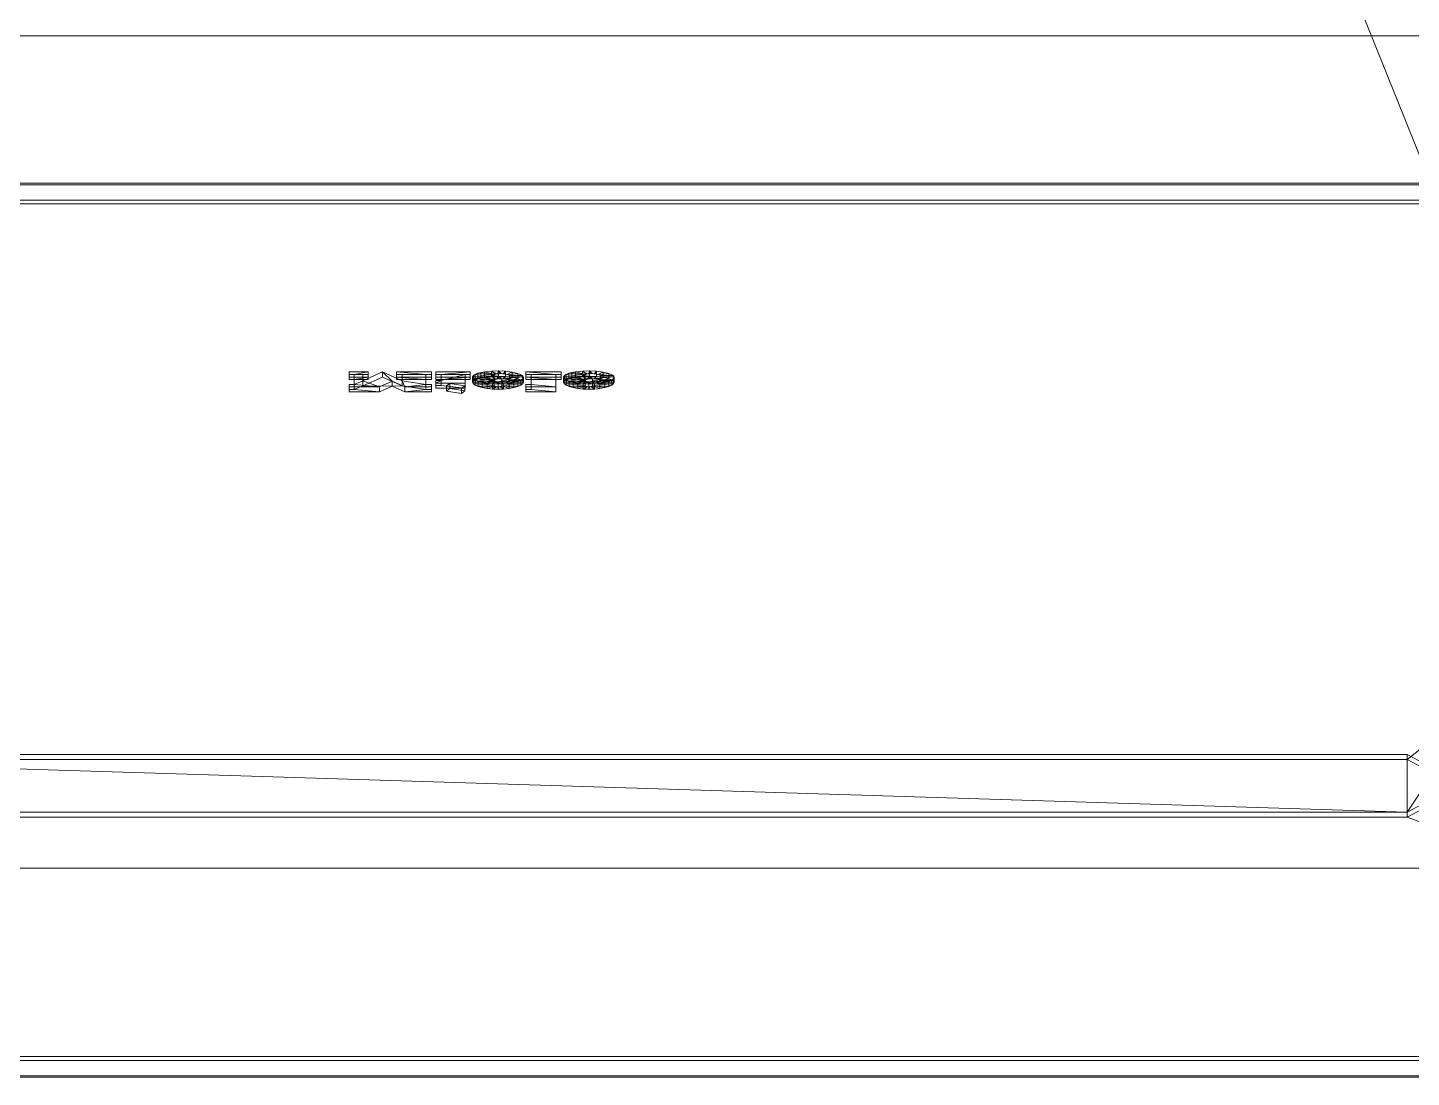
# Model space of a CAD drawing. Header units: millimetres. Extents: x -299 to 299, y -387 to 1.
# Drawn here: x -83.3 to 170.8, y -387.4 to -194.7 of the extents above; entities that cross this region are included whole.
import ezdxf

# ---------------------------------------------------------------- set-up
doc = ezdxf.new("R2010")
doc.units = ezdxf.units.MM
doc.layers.add('Q-SPCQ-____-OTLN', color=7, linetype='Continuous', lineweight=9)

# ---------------------------------------------------------------- blocks, each defined once
blk = doc.blocks.new('12533860_D_DAH1650_OBSW - 28H1650B_D_12533860_DAH1650_OBSW-352905-3D View 1')
at = {"layer": 'Q-SPCQ-____-OTLN', "color": 250, "true_color": 0x191919}
mesh = blk.add_polyface(dxfattribs=at)
corners = [(225, 0), (225, -196.23), (-225, -196.23), (-225, 0), (176.5, -48), (-176.5, -48), (-176.5, -181), (176.5, -181), (125, -12), (-125, -12), (-125, -38), (125, -38)]
mesh.append_faces([[corners[k] for k in face] for face in [(8, 0, 4, 11)]], dxfattribs={"vtx0": -1, "vtx1": -1, "vtx2": -1, "color": 250})
mesh.append_faces([[corners[k] for k in face] for face in [(1, 7, 4, 0), (0, 8, 9, 3), (5, 10, 11, 4)]], dxfattribs={"vtx0": -1, "vtx2": -1, "color": 250})
mesh.append_faces([[corners[k] for k in face] for face in [(9, 10, 5, 3)]], dxfattribs={"vtx1": -1, "vtx2": -1, "vtx3": -1, "color": 250})
mesh.append_faces([[corners[k] for k in face] for face in [(6, 7, 1, 2), (5, 6, 2, 3)]], dxfattribs={"vtx1": -1, "vtx3": -1, "color": 250})
mesh = blk.add_polyface(dxfattribs=at)
corners = [(225, -349, 420), (225, 0, 420), (162.22, 0, 420), (162.22, -193.23, 420), (-162.22, -193.23, 420), (-162.22, 0, 420), (-225, 0, 420), (-225, -349, 420)]
mesh.append_faces([[corners[k] for k in face] for face in [(7, 0, 3, 4)]], dxfattribs={"vtx1": -1, "vtx3": -1, "color": 250})
mesh.append_faces([[corners[k] for k in face] for face in [(1, 2, 3, 0)]], dxfattribs={"vtx2": -1, "color": 250})
mesh.append_faces([[corners[k] for k in face] for face in [(4, 5, 6, 7)]], dxfattribs={"vtx3": -1, "color": 250})
mesh = blk.add_polyface(dxfattribs=at)
corners = [(225, -196.23), (225, -349, 420), (-225, -349, 420), (-225, -196.23)]
mesh.append_faces([[corners[k] for k in face] for face in [(0, 1, 2, 3)]], dxfattribs={"color": 250})
mesh = blk.add_polyface(dxfattribs=at)
corners = [(299, -223.28, -7.05), (299, -223.56, -7.79), (-299, -223.56, -7.79), (-299, -223.28, -7.05)]
mesh.append_faces([[corners[k] for k in face] for face in [(0, 1, 2, 3)]], dxfattribs={"color": 250})
mesh = blk.add_polyface(dxfattribs=at)
corners = [(299, -383.59, 433.42), (299, -223.28, -7.05), (-299, -223.28, -7.05), (-299, -383.59, 433.42)]
mesh.append_faces([[corners[k] for k in face] for face in [(3, 0, 1, 2)]], dxfattribs={"color": 250})
mesh = blk.add_polyface(dxfattribs=at)
corners = [(299, -223.56, -7.79), (299, -226.37, -8.81), (-299, -226.37, -8.81), (-299, -223.56, -7.79)]
mesh.append_faces([[corners[k] for k in face] for face in [(0, 1, 2, 3)]], dxfattribs={"color": 250})
mesh = blk.add_polyface(dxfattribs=at)
corners = [(299, -226.37, -8.81), (299, -227.06, -8.42), (-299, -227.06, -8.42), (-299, -226.37, -8.81)]
mesh.append_faces([[corners[k] for k in face] for face in [(3, 0, 1, 2)]], dxfattribs={"color": 250})
mesh = blk.add_polyface(dxfattribs=at)
corners = [(299, -227.06, -8.42), (299, -387.39, 432.09), (-299, -387.39, 432.09), (-299, -227.06, -8.42), (-170, -329.06, 271.82), (-173, -330.67, 276.24), (-174.87, -332.47, 281.18), (-175.5, -334.36, 286.39), (-174.87, -336.26, 291.6), (-173, -338.06, 296.54), (-170, -339.66, 300.96), (170, -339.66, 300.96), (173, -338.06, 296.54), (174.87, -336.26, 291.6), (175.5, -334.36, 286.39), (174.87, -332.47, 281.18), (173, -330.67, 276.24), (170, -329.06, 271.82)]
mesh.append_faces([[corners[k] for k in face] for face in [(13, 1, 12), (8, 2, 7), (6, 3, 5)]], dxfattribs={"vtx0": -1, "vtx1": -1, "color": 250})
mesh.append_faces([[corners[k] for k in face] for face in [(1, 13, 14), (11, 1, 2, 10), (15, 0, 1, 14), (2, 8, 9)]], dxfattribs={"vtx0": -1, "vtx2": -1, "color": 250})
mesh.append_faces([[corners[k] for k in face] for face in [(11, 12, 1), (16, 17, 0), (15, 16, 0), (9, 10, 2), (4, 5, 3)]], dxfattribs={"vtx1": -1, "vtx2": -1, "color": 250})
mesh.append_faces([[corners[k] for k in face] for face in [(3, 0, 17, 4), (6, 7, 2, 3)]], dxfattribs={"vtx1": -1, "vtx3": -1, "color": 250})
at = {"layer": 'Q-SPCQ-____-OTLN', "color": 8, "true_color": 0x7c7d7b}
mesh = blk.add_polyface(dxfattribs=at)
corners = [(-24.27, -260.2, 82.63), (-24.27, -260.64, 83.86), (-18.7, -260.64, 83.86), (-16.35, -259.62, 81.04), (-14.02, -260.64, 83.86), (-9.14, -260.64, 83.86), (-9.14, -260.2, 82.63), (-10.16, -260.2, 82.63), (-10.16, -258.37, 77.6), (-9.14, -258.37, 77.6), (-9.14, -257.91, 76.34), (-15.53, -257.91, 76.34), (-15.53, -258.37, 77.6), (-14.54, -258.37, 77.6), (-14.54, -259.56, 80.87), (-18.14, -257.91, 76.34), (-21.71, -259.53, 80.8), (-21.71, -258.37, 77.6), (-20.75, -258.37, 77.6), (-20.75, -257.91, 76.34), (-24.27, -257.91, 76.34), (-24.27, -258.37, 77.6), (-23.3, -258.37, 77.6), (-23.3, -260.2, 82.63)]
mesh.append_faces([[corners[k] for k in face] for face in [(19, 22, 17, 18)]], dxfattribs={"vtx0": -1, "vtx1": -1, "color": 8})
mesh.append_faces([[corners[k] for k in face] for face in [(14, 4, 7), (2, 16, 23)]], dxfattribs={"vtx0": -1, "vtx1": -1, "vtx2": -1, "color": 8})
mesh.append_faces([[corners[k] for k in face] for face in [(8, 13, 14, 7), (16, 2, 3, 15)]], dxfattribs={"vtx0": -1, "vtx2": -1, "color": 8})
mesh.append_faces([[corners[k] for k in face] for face in [(14, 15, 3, 4), (16, 17, 22, 23)]], dxfattribs={"vtx1": -1, "vtx3": -1, "color": 8})
mesh.append_faces([[corners[k] for k in face] for face in [(5, 6, 7, 4), (20, 21, 22, 19)]], dxfattribs={"vtx2": -1, "color": 8})
mesh.append_faces([[corners[k] for k in face] for face in [(11, 12, 13, 8)]], dxfattribs={"vtx2": -1, "vtx3": -1, "color": 8})
mesh.append_faces([[corners[k] for k in face] for face in [(8, 9, 10, 11), (23, 0, 1, 2)]], dxfattribs={"vtx3": -1, "color": 8})
mesh = blk.add_polyface(dxfattribs=at)
corners = [(-20.75, -258.85, 76), (-24.27, -258.85, 76), (-24.27, -257.91, 76.34), (-20.75, -257.91, 76.34)]
mesh.append_faces([[corners[k] for k in face] for face in [(0, 1, 2, 3)]], dxfattribs={"color": 8})
mesh = blk.add_polyface(dxfattribs=at)
corners = [(-24.27, -261.14, 82.29), (-23.3, -261.14, 82.29), (-23.3, -259.31, 77.26), (-24.27, -259.31, 77.26), (-24.27, -258.85, 76), (-20.75, -258.85, 76), (-20.75, -259.31, 77.26), (-21.71, -259.31, 77.26), (-21.71, -260.47, 80.46), (-18.14, -258.85, 76), (-14.54, -260.49, 80.52), (-14.54, -259.31, 77.26), (-15.53, -259.31, 77.26), (-15.53, -258.85, 76), (-9.14, -258.85, 76), (-9.14, -259.31, 77.26), (-10.16, -259.31, 77.26), (-10.16, -261.14, 82.29), (-9.14, -261.14, 82.29), (-9.14, -261.58, 83.52), (-14.02, -261.58, 83.52), (-16.35, -260.56, 80.7), (-18.7, -261.58, 83.52), (-24.27, -261.58, 83.52)]
mesh.append_faces([[corners[k] for k in face] for face in [(8, 1, 2, 7)]], dxfattribs={"vtx0": -1, "vtx2": -1, "color": 8})
mesh.append_faces([[corners[k] for k in face] for face in [(8, 21, 22, 1)]], dxfattribs={"vtx0": -1, "vtx2": -1, "vtx3": -1, "color": 8})
mesh.append_faces([[corners[k] for k in face] for face in [(21, 8, 9, 10)]], dxfattribs={"vtx0": -1, "vtx3": -1, "color": 8})
mesh.append_faces([[corners[k] for k in face] for face in [(20, 21, 10, 17)]], dxfattribs={"vtx1": -1, "vtx2": -1, "vtx3": -1, "color": 8})
mesh.append_faces([[corners[k] for k in face] for face in [(10, 11, 16, 17)]], dxfattribs={"vtx1": -1, "vtx3": -1, "color": 8})
mesh.append_faces([[corners[k] for k in face] for face in [(23, 0, 1, 22), (14, 15, 16, 13)]], dxfattribs={"vtx2": -1, "color": 8})
mesh.append_faces([[corners[k] for k in face] for face in [(5, 6, 7, 2), (11, 12, 13, 16)]], dxfattribs={"vtx2": -1, "vtx3": -1, "color": 8})
mesh.append_faces([[corners[k] for k in face] for face in [(2, 3, 4, 5), (17, 18, 19, 20)]], dxfattribs={"vtx3": -1, "color": 8})
mesh = blk.add_polyface(dxfattribs=at)
corners = [(-23.3, -259.31, 77.26), (-23.3, -261.14, 82.29), (-23.3, -260.2, 82.63), (-23.3, -258.37, 77.6)]
mesh.append_faces([[corners[k] for k in face] for face in [(0, 1, 2, 3)]], dxfattribs={"color": 8})
mesh = blk.add_polyface(dxfattribs=at)
corners = [(-18.14, -258.85, 76), (-21.71, -260.47, 80.46), (-21.71, -259.53, 80.8), (-18.14, -257.91, 76.34)]
mesh.append_faces([[corners[k] for k in face] for face in [(0, 1, 2, 3)]], dxfattribs={"color": 8})
mesh = blk.add_polyface(dxfattribs=at)
corners = [(-21.71, -260.47, 80.46), (-21.71, -259.31, 77.26), (-21.71, -258.37, 77.6), (-21.71, -259.53, 80.8)]
mesh.append_faces([[corners[k] for k in face] for face in [(0, 1, 2, 3)]], dxfattribs={"color": 8})
mesh = blk.add_polyface(dxfattribs=at)
corners = [(-14.54, -260.49, 80.52), (-18.14, -258.85, 76), (-18.14, -257.91, 76.34), (-14.54, -259.56, 80.87)]
mesh.append_faces([[corners[k] for k in face] for face in [(3, 0, 1, 2)]], dxfattribs={"color": 8})
mesh = blk.add_polyface(dxfattribs=at)
corners = [(-9.14, -258.85, 76), (-15.53, -258.85, 76), (-15.53, -257.91, 76.34), (-9.14, -257.91, 76.34)]
mesh.append_faces([[corners[k] for k in face] for face in [(3, 0, 1, 2)]], dxfattribs={"color": 8})
mesh = blk.add_polyface(dxfattribs=at)
corners = [(-14.54, -259.31, 77.26), (-14.54, -260.49, 80.52), (-14.54, -259.56, 80.87), (-14.54, -258.37, 77.6)]
mesh.append_faces([[corners[k] for k in face] for face in [(3, 0, 1, 2)]], dxfattribs={"color": 8})
mesh = blk.add_polyface(dxfattribs=at)
corners = [(-10.16, -261.14, 82.29), (-10.16, -259.31, 77.26), (-10.16, -258.37, 77.6), (-10.16, -260.2, 82.63)]
mesh.append_faces([[corners[k] for k in face] for face in [(0, 1, 2, 3)]], dxfattribs={"color": 8})
mesh = blk.add_polyface(dxfattribs=at)
corners = [(-6.35, -260.48, 83.42), (-3.63, -260.92, 84.6), (-3.03, -260.47, 83.39), (-5.74, -260.04, 82.2), (-8.33, -259.98, 82.03), (-2.94, -259.98, 82.03), (-2.94, -258.37, 77.6), (-2.02, -258.37, 77.6), (-2.02, -257.91, 76.34), (-8.33, -257.91, 76.34), (-8.33, -258.37, 77.6), (-7.38, -258.37, 77.6), (-7.38, -259.49, 80.69), (-8.33, -259.49, 80.69)]
mesh.append_faces([[corners[k] for k in face] for face in [(1, 2, 3, 0)]], dxfattribs={"color": 8})
mesh.append_faces([[corners[k] for k in face] for face in [(11, 8, 9, 10), (4, 12, 13)]], dxfattribs={"vtx0": -1, "color": 8})
mesh.append_faces([[corners[k] for k in face] for face in [(12, 4, 5, 6)]], dxfattribs={"vtx0": -1, "vtx3": -1, "color": 8})
mesh.append_faces([[corners[k] for k in face] for face in [(11, 12, 6)]], dxfattribs={"vtx1": -1, "vtx2": -1, "color": 8})
mesh.append_faces([[corners[k] for k in face] for face in [(6, 7, 8, 11)]], dxfattribs={"vtx2": -1, "vtx3": -1, "color": 8})
mesh = blk.add_polyface(dxfattribs=at)
corners = [(-2.02, -258.85, 76), (-8.33, -258.85, 76), (-8.33, -257.91, 76.34), (-2.02, -257.91, 76.34)]
mesh.append_faces([[corners[k] for k in face] for face in [(0, 1, 2, 3)]], dxfattribs={"color": 8})
mesh = blk.add_polyface(dxfattribs=at)
corners = [(-6.35, -261.42, 83.07), (-5.74, -260.98, 81.86), (-3.03, -261.41, 83.04), (-3.63, -261.85, 84.26), (-8.33, -260.92, 81.69), (-8.33, -260.43, 80.35), (-7.38, -260.43, 80.35), (-7.38, -259.31, 77.26), (-8.33, -259.31, 77.26), (-8.33, -258.85, 76), (-2.02, -258.85, 76), (-2.02, -259.31, 77.26), (-2.94, -259.31, 77.26), (-2.94, -260.92, 81.69)]
mesh.append_faces([[corners[k] for k in face] for face in [(3, 0, 1, 2)]], dxfattribs={"color": 8})
mesh.append_faces([[corners[k] for k in face] for face in [(6, 13, 4, 5)]], dxfattribs={"vtx0": -1, "color": 8})
mesh.append_faces([[corners[k] for k in face] for face in [(9, 10, 7, 8)]], dxfattribs={"vtx1": -1, "color": 8})
mesh.append_faces([[corners[k] for k in face] for face in [(12, 13, 6, 7)]], dxfattribs={"vtx1": -1, "vtx3": -1, "color": 8})
mesh.append_faces([[corners[k] for k in face] for face in [(10, 11, 12, 7)]], dxfattribs={"vtx2": -1, "vtx3": -1, "color": 8})
mesh = blk.add_polyface(dxfattribs=at)
corners = [(-7.38, -259.31, 77.26), (-7.38, -260.43, 80.35), (-7.38, -259.49, 80.69), (-7.38, -258.37, 77.6)]
mesh.append_faces([[corners[k] for k in face] for face in [(0, 1, 2, 3)]], dxfattribs={"color": 8})
mesh = blk.add_polyface(dxfattribs=at)
corners = [(-2.94, -260.92, 81.69), (-2.94, -259.31, 77.26), (-2.94, -258.37, 77.6), (-2.94, -259.98, 82.03)]
mesh.append_faces([[corners[k] for k in face] for face in [(0, 1, 2, 3)]], dxfattribs={"color": 8})
mesh = blk.add_polyface(dxfattribs=at)
corners = [(2.39, -258.56, 78.12), (2.42, -258.48, 77.91), (2.51, -258.4, 77.7), (2.65, -258.34, 77.53), (2.84, -258.29, 77.39), (3.06, -258.26, 77.31), (3.29, -258.25, 77.28), (3.66, -258.23, 77.24), (4.04, -258.25, 77.28), (4.4, -258.29, 77.39), (4.72, -258.36, 77.58), (4.99, -258.45, 77.82), (5.19, -258.56, 78.12), (7.61, -258.56, 78.12), (6.74, -258.22, 77.2), (5.68, -257.96, 76.49), (4.47, -257.8, 76.04), (3.17, -257.73, 75.85), (1.87, -257.77, 75.96), (0.63, -257.91, 76.34), (-0.04, -258.01, 76.62), (-0.63, -258.16, 77.04), (-1.1, -258.36, 77.58), (-1.42, -258.59, 78.2), (-1.57, -258.83, 78.88), (-1.45, -259.13, 79.69), (-1.11, -259.4, 80.45), (-0.55, -259.65, 81.14), (0.19, -259.86, 81.71), (1.07, -260.02, 82.14), (2.05, -260.12, 82.41), (3.09, -260.15, 82.5), (4.12, -260.12, 82.41), (5.11, -260.02, 82.14), (5.99, -259.86, 81.71), (6.73, -259.65, 81.14), (7.28, -259.4, 80.45), (7.63, -259.13, 79.69), (7.74, -258.83, 78.88), (2.39, -258.83, 78.88), (2.39, -259.18, 79.85), (3.76, -259.18, 79.85), (3.76, -259.48, 80.66), (3.74, -259.54, 80.83), (3.67, -259.6, 80.99), (3.56, -259.65, 81.12), (3.42, -259.68, 81.22), (3.25, -259.71, 81.29), (3.08, -259.72, 81.31), (2.9, -259.71, 81.29), (2.73, -259.68, 81.22), (2.59, -259.65, 81.12), (2.48, -259.6, 80.99), (2.42, -259.54, 80.83), (2.39, -259.48, 80.66)]
mesh.append_faces([[corners[k] for k in face] for face in [(14, 11, 12, 13)]], dxfattribs={"vtx0": -1, "color": 8})
mesh.append_faces([[corners[k] for k in face] for face in [(35, 42, 34), (49, 31, 48), (9, 16, 8), (7, 17, 6), (6, 17, 5)]], dxfattribs={"vtx0": -1, "vtx1": -1, "color": 8})
mesh.append_faces([[corners[k] for k in face] for face in [(47, 31, 32, 46), (31, 47, 48), (43, 33, 34, 42), (33, 43, 44), (52, 29, 30, 51), (53, 28, 29, 52), (54, 27, 28, 53), (27, 54, 40, 26), (39, 40, 41, 38), (15, 10, 11, 14), (0, 21, 22, 39)]], dxfattribs={"vtx0": -1, "vtx2": -1, "color": 8})
mesh.append_faces([[corners[k] for k in face] for face in [(41, 36, 37, 38)]], dxfattribs={"vtx0": -1, "vtx3": -1, "color": 8})
mesh.append_faces([[corners[k] for k in face] for face in [(45, 46, 32), (50, 51, 30), (23, 24, 39, 22), (24, 25, 39), (3, 4, 18)]], dxfattribs={"vtx1": -1, "vtx2": -1, "color": 8})
mesh.append_faces([[corners[k] for k in face] for face in [(25, 26, 40, 39)]], dxfattribs={"vtx1": -1, "vtx2": -1, "vtx3": -1, "color": 8})
mesh.append_faces([[corners[k] for k in face] for face in [(32, 33, 44, 45), (41, 42, 35, 36), (49, 50, 30, 31), (9, 10, 15, 16), (7, 8, 16, 17), (0, 1, 20, 21), (1, 2, 19, 20), (4, 5, 17, 18), (18, 19, 2, 3)]], dxfattribs={"vtx1": -1, "vtx3": -1, "color": 8})
mesh = blk.add_polyface(dxfattribs=at)
corners = [(0.63, -258.85, 76), (-0.04, -258.95, 76.28), (-0.63, -259.1, 76.7), (-1.1, -259.3, 77.24), (-1.42, -259.53, 77.86), (-1.57, -259.77, 78.54), (-1.57, -258.83, 78.88), (-1.42, -258.59, 78.2), (-1.1, -258.36, 77.58), (-0.63, -258.16, 77.04), (-0.04, -258.01, 76.62), (0.63, -257.91, 76.34)]
mesh.append_faces([[corners[k] for k in face] for face in [(6, 7, 4, 5)]], dxfattribs={"vtx1": -1, "color": 8})
mesh.append_faces([[corners[k] for k in face] for face in [(7, 8, 3, 4), (2, 3, 8, 9), (9, 10, 1, 2)]], dxfattribs={"vtx1": -1, "vtx3": -1, "color": 8})
mesh.append_faces([[corners[k] for k in face] for face in [(10, 11, 0, 1)]], dxfattribs={"vtx3": -1, "color": 8})
mesh = blk.add_polyface(dxfattribs=at)
corners = [(2.39, -259.5, 77.78), (2.39, -259.77, 78.54), (7.74, -259.77, 78.54), (7.63, -260.07, 79.35), (7.28, -260.34, 80.11), (6.73, -260.59, 80.8), (5.99, -260.8, 81.37), (5.11, -260.96, 81.8), (4.12, -261.06, 82.07), (3.09, -261.09, 82.16), (2.05, -261.06, 82.07), (1.07, -260.96, 81.8), (0.19, -260.8, 81.37), (-0.55, -260.59, 80.8), (-1.11, -260.34, 80.11), (-1.45, -260.07, 79.35), (-1.57, -259.77, 78.54), (-1.42, -259.53, 77.86), (-1.1, -259.3, 77.24), (-0.63, -259.1, 76.7), (-0.04, -258.95, 76.28), (0.63, -258.85, 76), (1.87, -258.71, 75.62), (3.17, -258.67, 75.51), (4.47, -258.74, 75.69), (5.68, -258.9, 76.15), (6.74, -259.16, 76.86), (7.61, -259.5, 77.78), (5.19, -259.5, 77.78), (4.99, -259.39, 77.48), (4.72, -259.3, 77.23), (4.4, -259.23, 77.05), (4.04, -259.19, 76.93), (3.66, -259.17, 76.9), (3.29, -259.19, 76.94), (3.06, -259.2, 76.97), (2.84, -259.23, 77.05), (2.65, -259.28, 77.19), (2.51, -259.34, 77.36), (2.42, -259.42, 77.56), (2.39, -260.12, 79.5), (2.39, -260.42, 80.32), (2.42, -260.48, 80.49), (2.48, -260.54, 80.64), (2.59, -260.59, 80.78), (2.73, -260.62, 80.88), (2.9, -260.65, 80.94), (3.08, -260.66, 80.97), (3.25, -260.65, 80.94), (3.42, -260.62, 80.88), (3.56, -260.59, 80.78), (3.67, -260.54, 80.64), (3.74, -260.48, 80.49), (3.76, -260.42, 80.32), (3.76, -260.12, 79.5)]
mesh.append_faces([[corners[k] for k in face] for face in [(30, 25, 29), (36, 23, 35), (40, 1, 54), (50, 8, 49), (48, 9, 47), (6, 53, 5), (15, 40, 14), (45, 10, 44), (4, 54, 3)]], dxfattribs={"vtx0": -1, "vtx1": -1, "color": 8})
mesh.append_faces([[corners[k] for k in face] for face in [(33, 23, 24, 32), (23, 33, 34), (29, 25, 26, 28), (25, 30, 31), (23, 34, 35), (38, 21, 22, 37), (39, 20, 21, 38), (0, 19, 20, 39), (54, 4, 5, 53), (8, 50, 51)]], dxfattribs={"vtx0": -1, "vtx2": -1, "color": 8})
mesh.append_faces([[corners[k] for k in face] for face in [(27, 28, 26)]], dxfattribs={"vtx1": -1, "color": 8})
mesh.append_faces([[corners[k] for k in face] for face in [(17, 18, 1, 16), (2, 3, 54, 1), (45, 46, 10)]], dxfattribs={"vtx1": -1, "vtx2": -1, "color": 8})
mesh.append_faces([[corners[k] for k in face] for face in [(15, 16, 1, 40)]], dxfattribs={"vtx1": -1, "vtx2": -1, "vtx3": -1, "color": 8})
mesh.append_faces([[corners[k] for k in face] for face in [(31, 32, 24, 25), (36, 37, 22, 23), (0, 1, 18, 19), (52, 53, 6, 7), (51, 52, 7, 8), (48, 49, 8, 9), (42, 43, 11, 12), (41, 42, 12, 13), (40, 41, 13, 14), (43, 44, 10, 11), (46, 47, 9, 10)]], dxfattribs={"vtx1": -1, "vtx3": -1, "color": 8})
mesh = blk.add_polyface(dxfattribs=at)
corners = [(-1.57, -259.77, 78.54), (-1.45, -260.07, 79.35), (-1.11, -260.34, 80.11), (-0.55, -260.59, 80.8), (0.19, -260.8, 81.37), (1.07, -260.96, 81.8), (2.05, -261.06, 82.07), (3.09, -261.09, 82.16), (4.12, -261.06, 82.07), (5.11, -260.96, 81.8), (5.99, -260.8, 81.37), (6.73, -260.59, 80.8), (7.28, -260.34, 80.11), (7.63, -260.07, 79.35), (7.74, -259.77, 78.54), (7.74, -258.83, 78.88), (7.63, -259.13, 79.69), (7.28, -259.4, 80.45), (6.73, -259.65, 81.14), (5.99, -259.86, 81.71), (5.11, -260.02, 82.14), (4.12, -260.12, 82.41), (3.09, -260.15, 82.5), (2.05, -260.12, 82.41), (1.07, -260.02, 82.14), (0.19, -259.86, 81.71), (-0.55, -259.65, 81.14), (-1.11, -259.4, 80.45), (-1.45, -259.13, 79.69), (-1.57, -258.83, 78.88)]
mesh.append_faces([[corners[k] for k in face] for face in [(22, 7, 8, 21), (25, 4, 5, 24), (28, 1, 2, 27), (27, 2, 3, 26), (26, 3, 4, 25)]], dxfattribs={"vtx0": -1, "vtx2": -1, "color": 8})
mesh.append_faces([[corners[k] for k in face] for face in [(12, 13, 16, 17), (10, 11, 18, 19), (9, 10, 19, 20), (11, 12, 17, 18), (8, 9, 20, 21), (5, 6, 23, 24), (22, 23, 6, 7)]], dxfattribs={"vtx1": -1, "vtx3": -1, "color": 8})
mesh.append_faces([[corners[k] for k in face] for face in [(29, 0, 1, 28)]], dxfattribs={"vtx2": -1, "color": 8})
mesh.append_faces([[corners[k] for k in face] for face in [(13, 14, 15, 16)]], dxfattribs={"vtx3": -1, "color": 8})
mesh = blk.add_polyface(dxfattribs=at)
corners = [(7.61, -259.5, 77.78), (6.74, -259.16, 76.86), (5.68, -258.9, 76.15), (4.47, -258.74, 75.69), (3.17, -258.67, 75.51), (1.87, -258.71, 75.62), (0.63, -258.85, 76), (0.63, -257.91, 76.34), (1.87, -257.77, 75.96), (3.17, -257.73, 75.85), (4.47, -257.8, 76.04), (5.68, -257.96, 76.49), (6.74, -258.22, 77.2), (7.61, -258.56, 78.12)]
mesh.append_faces([[corners[k] for k in face] for face in [(7, 8, 5, 6), (0, 1, 12, 13)]], dxfattribs={"vtx1": -1, "color": 8})
mesh.append_faces([[corners[k] for k in face] for face in [(8, 9, 4, 5), (3, 4, 9, 10), (10, 11, 2, 3), (11, 12, 1, 2)]], dxfattribs={"vtx1": -1, "vtx3": -1, "color": 8})
mesh = blk.add_polyface(dxfattribs=at)
corners = [(7.74, -259.77, 78.54), (2.39, -259.77, 78.54), (2.39, -258.83, 78.88), (7.74, -258.83, 78.88)]
mesh.append_faces([[corners[k] for k in face] for face in [(3, 0, 1, 2)]], dxfattribs={"color": 8})
mesh = blk.add_polyface(dxfattribs=at)
corners = [(5.19, -259.5, 77.78), (7.61, -259.5, 77.78), (7.61, -258.56, 78.12), (5.19, -258.56, 78.12)]
mesh.append_faces([[corners[k] for k in face] for face in [(0, 1, 2, 3)]], dxfattribs={"color": 8})
mesh = blk.add_polyface(dxfattribs=at)
corners = [(8.19, -260.2, 82.63), (8.19, -260.64, 83.86), (13.7, -260.64, 83.86), (13.7, -258.37, 77.6), (14.68, -258.37, 77.6), (14.68, -257.91, 76.34), (8.19, -257.91, 76.34), (8.19, -258.37, 77.6), (9.15, -258.37, 77.6), (9.15, -260.2, 82.63)]
mesh.append_faces([[corners[k] for k in face] for face in [(8, 3, 6, 7)]], dxfattribs={"vtx0": -1, "vtx1": -1, "color": 8})
mesh.append_faces([[corners[k] for k in face] for face in [(9, 2, 3, 8)]], dxfattribs={"vtx0": -1, "vtx2": -1, "color": 8})
mesh.append_faces([[corners[k] for k in face] for face in [(3, 4, 5, 6), (9, 0, 1, 2)]], dxfattribs={"vtx3": -1, "color": 8})
mesh = blk.add_polyface(dxfattribs=at)
corners = [(14.68, -258.85, 76), (8.19, -258.85, 76), (8.19, -257.91, 76.34), (14.68, -257.91, 76.34)]
mesh.append_faces([[corners[k] for k in face] for face in [(0, 1, 2, 3)]], dxfattribs={"color": 8})
mesh = blk.add_polyface(dxfattribs=at)
corners = [(8.19, -261.14, 82.29), (9.15, -261.14, 82.29), (9.15, -259.31, 77.26), (8.19, -259.31, 77.26), (8.19, -258.85, 76), (14.68, -258.85, 76), (14.68, -259.31, 77.26), (13.7, -259.31, 77.26), (13.7, -261.58, 83.52), (8.19, -261.58, 83.52)]
mesh.append_faces([[corners[k] for k in face] for face in [(7, 8, 1, 2)]], dxfattribs={"vtx1": -1, "vtx3": -1, "color": 8})
mesh.append_faces([[corners[k] for k in face] for face in [(9, 0, 1, 8), (5, 6, 7, 4)]], dxfattribs={"vtx2": -1, "color": 8})
mesh.append_faces([[corners[k] for k in face] for face in [(2, 3, 4, 7)]], dxfattribs={"vtx2": -1, "vtx3": -1, "color": 8})
mesh = blk.add_polyface(dxfattribs=at)
corners = [(9.15, -259.31, 77.26), (9.15, -261.14, 82.29), (9.15, -260.2, 82.63), (9.15, -258.37, 77.6)]
mesh.append_faces([[corners[k] for k in face] for face in [(0, 1, 2, 3)]], dxfattribs={"color": 8})
mesh = blk.add_polyface(dxfattribs=at)
corners = [(13.7, -261.58, 83.52), (13.7, -259.31, 77.26), (13.7, -258.37, 77.6), (13.7, -260.64, 83.86)]
mesh.append_faces([[corners[k] for k in face] for face in [(3, 0, 1, 2)]], dxfattribs={"color": 8})
mesh = blk.add_polyface(dxfattribs=at)
corners = [(19.09, -258.56, 78.12), (19.12, -258.48, 77.91), (19.21, -258.4, 77.7), (19.35, -258.34, 77.53), (19.54, -258.29, 77.39), (19.75, -258.26, 77.31), (19.98, -258.25, 77.28), (20.36, -258.23, 77.24), (20.74, -258.25, 77.28), (21.09, -258.29, 77.39), (21.41, -258.36, 77.58), (21.68, -258.45, 77.82), (21.89, -258.56, 78.12), (24.3, -258.56, 78.12), (23.44, -258.22, 77.2), (22.37, -257.96, 76.49), (21.16, -257.8, 76.04), (19.87, -257.73, 75.85), (18.57, -257.77, 75.96), (17.33, -257.91, 76.34), (16.65, -258.01, 76.62), (16.06, -258.16, 77.04), (15.6, -258.36, 77.58), (15.28, -258.59, 78.2), (15.13, -258.83, 78.88), (15.24, -259.13, 79.69), (15.59, -259.4, 80.45), (16.14, -259.65, 81.14), (16.88, -259.86, 81.71), (17.76, -260.02, 82.14), (18.75, -260.12, 82.41), (19.78, -260.15, 82.5), (20.82, -260.12, 82.41), (21.8, -260.02, 82.14), (22.69, -259.86, 81.71), (23.42, -259.65, 81.14), (23.98, -259.4, 80.45), (24.32, -259.13, 79.69), (24.44, -258.83, 78.88), (19.09, -258.83, 78.88), (19.09, -259.18, 79.85), (20.46, -259.18, 79.85), (20.46, -259.48, 80.66), (20.43, -259.54, 80.83), (20.36, -259.6, 80.99), (20.26, -259.65, 81.12), (20.11, -259.68, 81.22), (19.95, -259.71, 81.29), (19.77, -259.72, 81.31), (19.59, -259.71, 81.29), (19.43, -259.68, 81.22), (19.29, -259.65, 81.12), (19.18, -259.6, 80.99), (19.11, -259.54, 80.83), (19.09, -259.48, 80.66)]
mesh.append_faces([[corners[k] for k in face] for face in [(14, 11, 12, 13)]], dxfattribs={"vtx0": -1, "color": 8})
mesh.append_faces([[corners[k] for k in face] for face in [(35, 42, 34), (49, 31, 48), (9, 16, 8), (7, 17, 6), (6, 17, 5)]], dxfattribs={"vtx0": -1, "vtx1": -1, "color": 8})
mesh.append_faces([[corners[k] for k in face] for face in [(47, 31, 32, 46), (31, 47, 48), (43, 33, 34, 42), (33, 43, 44), (52, 29, 30, 51), (53, 28, 29, 52), (54, 27, 28, 53), (27, 54, 40, 26), (39, 40, 41, 38), (15, 10, 11, 14), (0, 21, 22, 39)]], dxfattribs={"vtx0": -1, "vtx2": -1, "color": 8})
mesh.append_faces([[corners[k] for k in face] for face in [(41, 36, 37, 38)]], dxfattribs={"vtx0": -1, "vtx3": -1, "color": 8})
mesh.append_faces([[corners[k] for k in face] for face in [(45, 46, 32), (50, 51, 30), (23, 24, 39, 22), (24, 25, 39), (3, 4, 18)]], dxfattribs={"vtx1": -1, "vtx2": -1, "color": 8})
mesh.append_faces([[corners[k] for k in face] for face in [(25, 26, 40, 39)]], dxfattribs={"vtx1": -1, "vtx2": -1, "vtx3": -1, "color": 8})
mesh.append_faces([[corners[k] for k in face] for face in [(32, 33, 44, 45), (41, 42, 35, 36), (49, 50, 30, 31), (9, 10, 15, 16), (7, 8, 16, 17), (0, 1, 20, 21), (1, 2, 19, 20), (4, 5, 17, 18), (18, 19, 2, 3)]], dxfattribs={"vtx1": -1, "vtx3": -1, "color": 8})
mesh = blk.add_polyface(dxfattribs=at)
corners = [(17.33, -258.85, 76), (16.65, -258.95, 76.28), (16.06, -259.1, 76.7), (15.6, -259.3, 77.24), (15.28, -259.53, 77.86), (15.13, -259.77, 78.54), (15.13, -258.83, 78.88), (15.28, -258.59, 78.2), (15.6, -258.36, 77.58), (16.06, -258.16, 77.04), (16.65, -258.01, 76.62), (17.33, -257.91, 76.34)]
mesh.append_faces([[corners[k] for k in face] for face in [(6, 7, 4, 5)]], dxfattribs={"vtx1": -1, "color": 8})
mesh.append_faces([[corners[k] for k in face] for face in [(7, 8, 3, 4), (2, 3, 8, 9), (9, 10, 1, 2)]], dxfattribs={"vtx1": -1, "vtx3": -1, "color": 8})
mesh.append_faces([[corners[k] for k in face] for face in [(10, 11, 0, 1)]], dxfattribs={"vtx3": -1, "color": 8})
mesh = blk.add_polyface(dxfattribs=at)
corners = [(19.09, -259.5, 77.78), (19.09, -259.77, 78.54), (24.44, -259.77, 78.54), (24.32, -260.07, 79.35), (23.98, -260.34, 80.11), (23.42, -260.59, 80.8), (22.69, -260.8, 81.37), (21.8, -260.96, 81.8), (20.82, -261.06, 82.07), (19.78, -261.09, 82.16), (18.75, -261.06, 82.07), (17.76, -260.96, 81.8), (16.88, -260.8, 81.37), (16.14, -260.59, 80.8), (15.59, -260.34, 80.11), (15.24, -260.07, 79.35), (15.13, -259.77, 78.54), (15.28, -259.53, 77.86), (15.6, -259.3, 77.24), (16.06, -259.1, 76.7), (16.65, -258.95, 76.28), (17.33, -258.85, 76), (18.57, -258.71, 75.62), (19.87, -258.67, 75.51), (21.16, -258.74, 75.69), (22.37, -258.9, 76.15), (23.44, -259.16, 76.86), (24.3, -259.5, 77.78), (21.89, -259.5, 77.78), (21.68, -259.39, 77.48), (21.41, -259.3, 77.23), (21.09, -259.23, 77.05), (20.74, -259.19, 76.93), (20.36, -259.17, 76.9), (19.98, -259.19, 76.94), (19.75, -259.2, 76.97), (19.54, -259.23, 77.05), (19.35, -259.28, 77.19), (19.21, -259.34, 77.36), (19.12, -259.42, 77.56), (19.09, -260.12, 79.5), (19.09, -260.42, 80.32), (19.11, -260.48, 80.49), (19.18, -260.54, 80.64), (19.29, -260.59, 80.78), (19.43, -260.62, 80.88), (19.59, -260.65, 80.94), (19.77, -260.66, 80.97), (19.95, -260.65, 80.94), (20.11, -260.62, 80.88), (20.26, -260.59, 80.78), (20.36, -260.54, 80.64), (20.43, -260.48, 80.49), (20.46, -260.42, 80.32), (20.46, -260.12, 79.5)]
mesh.append_faces([[corners[k] for k in face] for face in [(30, 25, 29), (36, 23, 35), (40, 1, 54), (50, 8, 49), (48, 9, 47), (6, 53, 5), (15, 40, 14), (45, 10, 44), (4, 54, 3)]], dxfattribs={"vtx0": -1, "vtx1": -1, "color": 8})
mesh.append_faces([[corners[k] for k in face] for face in [(33, 23, 24, 32), (23, 33, 34), (29, 25, 26, 28), (25, 30, 31), (23, 34, 35), (38, 21, 22, 37), (39, 20, 21, 38), (0, 19, 20, 39), (54, 4, 5, 53), (8, 50, 51)]], dxfattribs={"vtx0": -1, "vtx2": -1, "color": 8})
mesh.append_faces([[corners[k] for k in face] for face in [(27, 28, 26)]], dxfattribs={"vtx1": -1, "color": 8})
mesh.append_faces([[corners[k] for k in face] for face in [(17, 18, 1, 16), (2, 3, 54, 1), (45, 46, 10)]], dxfattribs={"vtx1": -1, "vtx2": -1, "color": 8})
mesh.append_faces([[corners[k] for k in face] for face in [(15, 16, 1, 40)]], dxfattribs={"vtx1": -1, "vtx2": -1, "vtx3": -1, "color": 8})
mesh.append_faces([[corners[k] for k in face] for face in [(31, 32, 24, 25), (36, 37, 22, 23), (0, 1, 18, 19), (52, 53, 6, 7), (51, 52, 7, 8), (48, 49, 8, 9), (42, 43, 11, 12), (41, 42, 12, 13), (40, 41, 13, 14), (43, 44, 10, 11), (46, 47, 9, 10)]], dxfattribs={"vtx1": -1, "vtx3": -1, "color": 8})
mesh = blk.add_polyface(dxfattribs=at)
corners = [(15.13, -259.77, 78.54), (15.24, -260.07, 79.35), (15.59, -260.34, 80.11), (16.14, -260.59, 80.8), (16.88, -260.8, 81.37), (17.76, -260.96, 81.8), (18.75, -261.06, 82.07), (19.78, -261.09, 82.16), (20.82, -261.06, 82.07), (21.8, -260.96, 81.8), (22.69, -260.8, 81.37), (23.42, -260.59, 80.8), (23.98, -260.34, 80.11), (24.32, -260.07, 79.35), (24.44, -259.77, 78.54), (24.44, -258.83, 78.88), (24.32, -259.13, 79.69), (23.98, -259.4, 80.45), (23.42, -259.65, 81.14), (22.69, -259.86, 81.71), (21.8, -260.02, 82.14), (20.82, -260.12, 82.41), (19.78, -260.15, 82.5), (18.75, -260.12, 82.41), (17.76, -260.02, 82.14), (16.88, -259.86, 81.71), (16.14, -259.65, 81.14), (15.59, -259.4, 80.45), (15.24, -259.13, 79.69), (15.13, -258.83, 78.88)]
mesh.append_faces([[corners[k] for k in face] for face in [(22, 7, 8, 21), (25, 4, 5, 24), (28, 1, 2, 27), (27, 2, 3, 26), (26, 3, 4, 25)]], dxfattribs={"vtx0": -1, "vtx2": -1, "color": 8})
mesh.append_faces([[corners[k] for k in face] for face in [(12, 13, 16, 17), (10, 11, 18, 19), (9, 10, 19, 20), (11, 12, 17, 18), (8, 9, 20, 21), (5, 6, 23, 24), (22, 23, 6, 7)]], dxfattribs={"vtx1": -1, "vtx3": -1, "color": 8})
mesh.append_faces([[corners[k] for k in face] for face in [(29, 0, 1, 28)]], dxfattribs={"vtx2": -1, "color": 8})
mesh.append_faces([[corners[k] for k in face] for face in [(13, 14, 15, 16)]], dxfattribs={"vtx3": -1, "color": 8})
mesh = blk.add_polyface(dxfattribs=at)
corners = [(24.3, -259.5, 77.78), (23.44, -259.16, 76.86), (22.37, -258.9, 76.15), (21.16, -258.74, 75.69), (19.87, -258.67, 75.51), (18.57, -258.71, 75.62), (17.33, -258.85, 76), (17.33, -257.91, 76.34), (18.57, -257.77, 75.96), (19.87, -257.73, 75.85), (21.16, -257.8, 76.04), (22.37, -257.96, 76.49), (23.44, -258.22, 77.2), (24.3, -258.56, 78.12)]
mesh.append_faces([[corners[k] for k in face] for face in [(7, 8, 5, 6), (0, 1, 12, 13)]], dxfattribs={"vtx1": -1, "color": 8})
mesh.append_faces([[corners[k] for k in face] for face in [(8, 9, 4, 5), (3, 4, 9, 10), (10, 11, 2, 3), (11, 12, 1, 2)]], dxfattribs={"vtx1": -1, "vtx3": -1, "color": 8})
mesh = blk.add_polyface(dxfattribs=at)
corners = [(24.44, -259.77, 78.54), (19.09, -259.77, 78.54), (19.09, -258.83, 78.88), (24.44, -258.83, 78.88)]
mesh.append_faces([[corners[k] for k in face] for face in [(3, 0, 1, 2)]], dxfattribs={"color": 8})
mesh = blk.add_polyface(dxfattribs=at)
corners = [(21.89, -259.5, 77.78), (24.3, -259.5, 77.78), (24.3, -258.56, 78.12), (21.89, -258.56, 78.12)]
mesh.append_faces([[corners[k] for k in face] for face in [(0, 1, 2, 3)]], dxfattribs={"color": 8})
mesh = blk.add_polyface(dxfattribs=at)
corners = [(-24.27, -261.58, 83.52), (-18.7, -261.58, 83.52), (-18.7, -260.64, 83.86), (-24.27, -260.64, 83.86)]
mesh.append_faces([[corners[k] for k in face] for face in [(3, 0, 1, 2)]], dxfattribs={"color": 8})
mesh = blk.add_polyface(dxfattribs=at)
corners = [(-18.7, -261.58, 83.52), (-16.35, -260.56, 80.7), (-16.35, -259.62, 81.04), (-18.7, -260.64, 83.86)]
mesh.append_faces([[corners[k] for k in face] for face in [(3, 0, 1, 2)]], dxfattribs={"color": 8})
mesh = blk.add_polyface(dxfattribs=at)
corners = [(-16.35, -260.56, 80.7), (-14.02, -261.58, 83.52), (-14.02, -260.64, 83.86), (-16.35, -259.62, 81.04)]
mesh.append_faces([[corners[k] for k in face] for face in [(0, 1, 2, 3)]], dxfattribs={"color": 8})
mesh = blk.add_polyface(dxfattribs=at)
corners = [(-14.02, -261.58, 83.52), (-9.14, -261.58, 83.52), (-9.14, -260.64, 83.86), (-14.02, -260.64, 83.86)]
mesh.append_faces([[corners[k] for k in face] for face in [(3, 0, 1, 2)]], dxfattribs={"color": 8})
mesh = blk.add_polyface(dxfattribs=at)
corners = [(-8.33, -260.92, 81.69), (-2.94, -260.92, 81.69), (-2.94, -259.98, 82.03), (-8.33, -259.98, 82.03)]
mesh.append_faces([[corners[k] for k in face] for face in [(0, 1, 2, 3)]], dxfattribs={"color": 8})
mesh = blk.add_polyface(dxfattribs=at)
corners = [(-6.35, -261.42, 83.07), (-3.63, -261.85, 84.26), (-3.63, -260.92, 84.6), (-6.35, -260.48, 83.42)]
mesh.append_faces([[corners[k] for k in face] for face in [(0, 1, 2, 3)]], dxfattribs={"color": 8})
mesh = blk.add_polyface(dxfattribs=at)
corners = [(-3.03, -261.41, 83.04), (-5.74, -260.98, 81.86), (-5.74, -260.04, 82.2), (-3.03, -260.47, 83.39)]
mesh.append_faces([[corners[k] for k in face] for face in [(3, 0, 1, 2)]], dxfattribs={"color": 8})
mesh = blk.add_polyface(dxfattribs=at)
corners = [(8.19, -261.58, 83.52), (13.7, -261.58, 83.52), (13.7, -260.64, 83.86), (8.19, -260.64, 83.86)]
mesh.append_faces([[corners[k] for k in face] for face in [(0, 1, 2, 3)]], dxfattribs={"color": 8})
at = {"layer": 'Q-SPCQ-____-OTLN', "color": 250, "true_color": 0x191919}
mesh = blk.add_polyface(dxfattribs=at)
corners = [(-170, -338.72, 301.3), (-173, -337.12, 296.89), (-174.87, -335.32, 291.94), (-175.5, -333.42, 286.73), (-174.87, -331.52, 281.53), (-173, -329.73, 276.58), (-170, -328.12, 272.16), (170, -328.12, 272.16), (173, -329.73, 276.58), (174.87, -331.52, 281.53), (175.5, -333.42, 286.73), (174.87, -335.32, 291.94), (173, -337.12, 296.89), (170, -338.72, 301.3)]
mesh.append_faces([[corners[k] for k in face] for face in [(11, 9, 10)]], dxfattribs={"vtx0": -1, "color": 250})
mesh.append_faces([[corners[k] for k in face] for face in [(3, 6, 1, 2), (9, 13, 7, 8)]], dxfattribs={"vtx0": -1, "vtx1": -1, "color": 250})
mesh.append_faces([[corners[k] for k in face] for face in [(13, 6, 7)]], dxfattribs={"vtx0": -1, "vtx2": -1, "color": 250})
mesh.append_faces([[corners[k] for k in face] for face in [(6, 13, 0, 1)]], dxfattribs={"vtx0": -1, "vtx3": -1, "color": 250})
mesh.append_faces([[corners[k] for k in face] for face in [(11, 12, 13, 9)]], dxfattribs={"vtx2": -1, "vtx3": -1, "color": 250})
mesh.append_faces([[corners[k] for k in face] for face in [(3, 4, 5, 6)]], dxfattribs={"vtx3": -1, "color": 250})
mesh = blk.add_polyface(dxfattribs=at)
corners = [(170, -328.12, 272.16), (-170, -328.12, 272.16), (-170, -329.06, 271.82), (170, -329.06, 271.82)]
mesh.append_faces([[corners[k] for k in face] for face in [(1, 2, 3, 0)]], dxfattribs={"color": 250})
mesh = blk.add_polyface(dxfattribs=at)
corners = [(170, -338.72, 301.3), (173, -337.12, 296.89), (174.87, -335.32, 291.94), (175.5, -333.42, 286.73), (174.87, -331.52, 281.53), (173, -329.73, 276.58), (170, -328.12, 272.16), (170, -329.06, 271.82), (173, -330.67, 276.24), (174.87, -332.47, 281.18), (175.5, -334.36, 286.39), (174.87, -336.26, 291.6), (173, -338.06, 296.54), (170, -339.66, 300.96)]
mesh.append_faces([[corners[k] for k in face] for face in [(8, 5, 6, 7), (1, 12, 13, 0)]], dxfattribs={"vtx0": -1, "color": 250})
mesh.append_faces([[corners[k] for k in face] for face in [(9, 4, 5, 8), (4, 9, 10, 3), (11, 2, 3, 10), (12, 1, 2, 11)]], dxfattribs={"vtx0": -1, "vtx2": -1, "color": 250})
mesh = blk.add_polyface(dxfattribs=at)
corners = [(-170, -338.72, 301.3), (170, -338.72, 301.3), (170, -339.66, 300.96), (-170, -339.66, 300.96)]
mesh.append_faces([[corners[k] for k in face] for face in [(1, 2, 3, 0)]], dxfattribs={"color": 250})
mesh = blk.add_polyface(dxfattribs=at)
corners = [(299, -384.31, 433.86), (299, -383.59, 433.42), (-299, -383.59, 433.42), (-299, -384.31, 433.86)]
mesh.append_faces([[corners[k] for k in face] for face in [(0, 1, 2, 3)]], dxfattribs={"color": 250})
mesh = blk.add_polyface(dxfattribs=at)
corners = [(299, -387.13, 432.84), (299, -384.31, 433.86), (-299, -384.31, 433.86), (-299, -387.13, 432.84)]
mesh.append_faces([[corners[k] for k in face] for face in [(0, 1, 2, 3)]], dxfattribs={"color": 250})
mesh = blk.add_polyface(dxfattribs=at)
corners = [(299, -387.39, 432.09), (299, -387.13, 432.84), (-299, -387.13, 432.84), (-299, -387.39, 432.09)]
mesh.append_faces([[corners[k] for k in face] for face in [(3, 0, 1, 2)]], dxfattribs={"color": 250})

msp = doc.modelspace()

# ---------------------------------------------------------------- block references
at = {"layer": 'Q-SPCQ-____-OTLN', "color": 1, "true_color": 0xff0000}
msp.add_blockref('12533860_D_DAH1650_OBSW - 28H1650B_D_12533860_DAH1650_OBSW-352905-3D View 1', (0, 0), dxfattribs=at)

doc.saveas('drawing.dxf')
